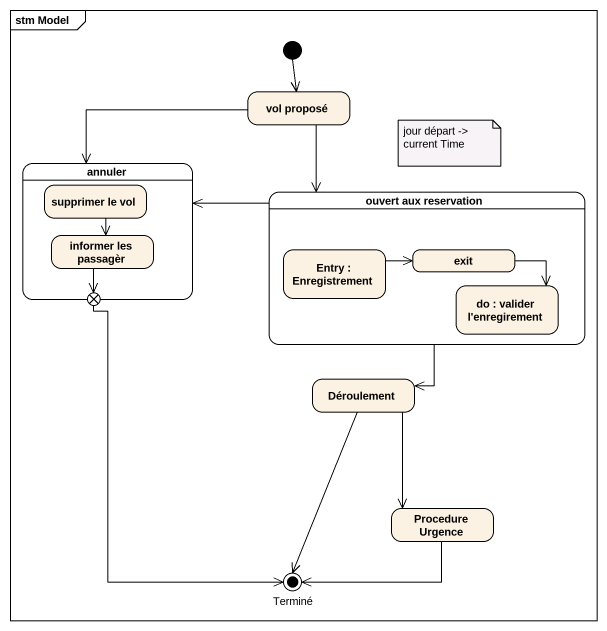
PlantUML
@startuml
mainframe stm Model
hide empty description
state "vol proposé" as vol_proposé
state annuler {
  state "supprimer le vol" as supprimer_le_vol
  state "informer les passagèr" as informer_les_passagèr
}
state "ouvert aux reservation" as ouvert_aux_reservation {
  state "Entry : Enregistrement" as Entry
  state exit
  state "do : valider l'enregirement" as do
}
state exit1 <<choice>>
state Déroulement
state "Procedure Urgence" as Procedure_Urgence
state Terminé <<end>>
[*] --> vol_proposé
vol_proposé --> annuler
vol_proposé --> ouvert_aux_reservation
annuler --> Terminé
supprimer_le_vol --> informer_les_passagèr
ouvert_aux_reservation -left-> annuler
ouvert_aux_reservation --> Déroulement
informer_les_passagèr --> exit1
Entry -right-> exit
exit --> do
Déroulement --> Procedure_Urgence
Déroulement --> Terminé
Procedure_Urgence -left-> Terminé
note as N1
  jour départ -> current Time
end note
@enduml
